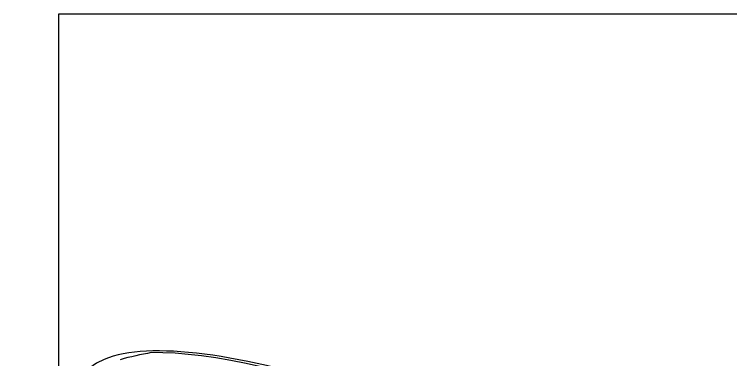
# Model space of a CAD drawing. Extents: x 4.3 to 16.6, y -10.2 to -1.3.
# Drawn here: x 4.347 to 8.648, y -3.382 to -1.307 of the extents above; entities that cross this region are included whole.
import ezdxf

# ---------------------------------------------------------------- set-up
doc = ezdxf.new("R2010")
doc.units = 0
doc.header["$MEASUREMENT"] = 0
doc.linetypes.add('0', pattern=[0])
doc.layers.get('0').update_dxf_attribs({"linetype": 'CONTINUOUS'})
doc.layers.add('1', color=7, linetype='CONTINUOUS')
doc.layers.add('2', color=7, linetype='CONTINUOUS')

# ---------------------------------------------------------------- blocks, each defined once
blk = doc.blocks.new('48')
at = {"color": 0, "linetype": '0'}
blk.add_arc((0, 0), 1, 276.07573, 64.48659, dxfattribs=at)
blk = doc.blocks.new('70')
at = {"color": 0, "linetype": '0'}
blk.add_arc((0, 0), 1, 276.13047, 339.78506, dxfattribs=at)

msp = doc.modelspace()

# ---------------------------------------------------------------- linework, layer by layer
at = {"layer": '1', "color": 7, "linetype": '0'}
msp.add_arc((5.498501, -5.209793), 1.898493, 99.984825, 105.740562, dxfattribs=at)
at = {"layer": '2', "color": 7, "linetype": '0'}
for p, q in [((16.593637, -1.306733), (4.611393, -1.306733)), ((4.611597, -1.306733), (4.611597, -10.161223))]:
    msp.add_line(p, q, dxfattribs=at)

# ---------------------------------------------------------------- block references
at = {"layer": '1', "color": 7}
for name, p, xscale, yscale, rotation in [('48', (8.885575, -5.840381), 4.759241, 1.047324, 150.562347), ('70', (8.869786, -5.8073), 4.724809, 1.012321, 150.818008)]:
    msp.add_blockref(name, p, dxfattribs=dict(at, xscale=xscale, yscale=yscale, rotation=rotation))

doc.saveas('drawing.dxf')
